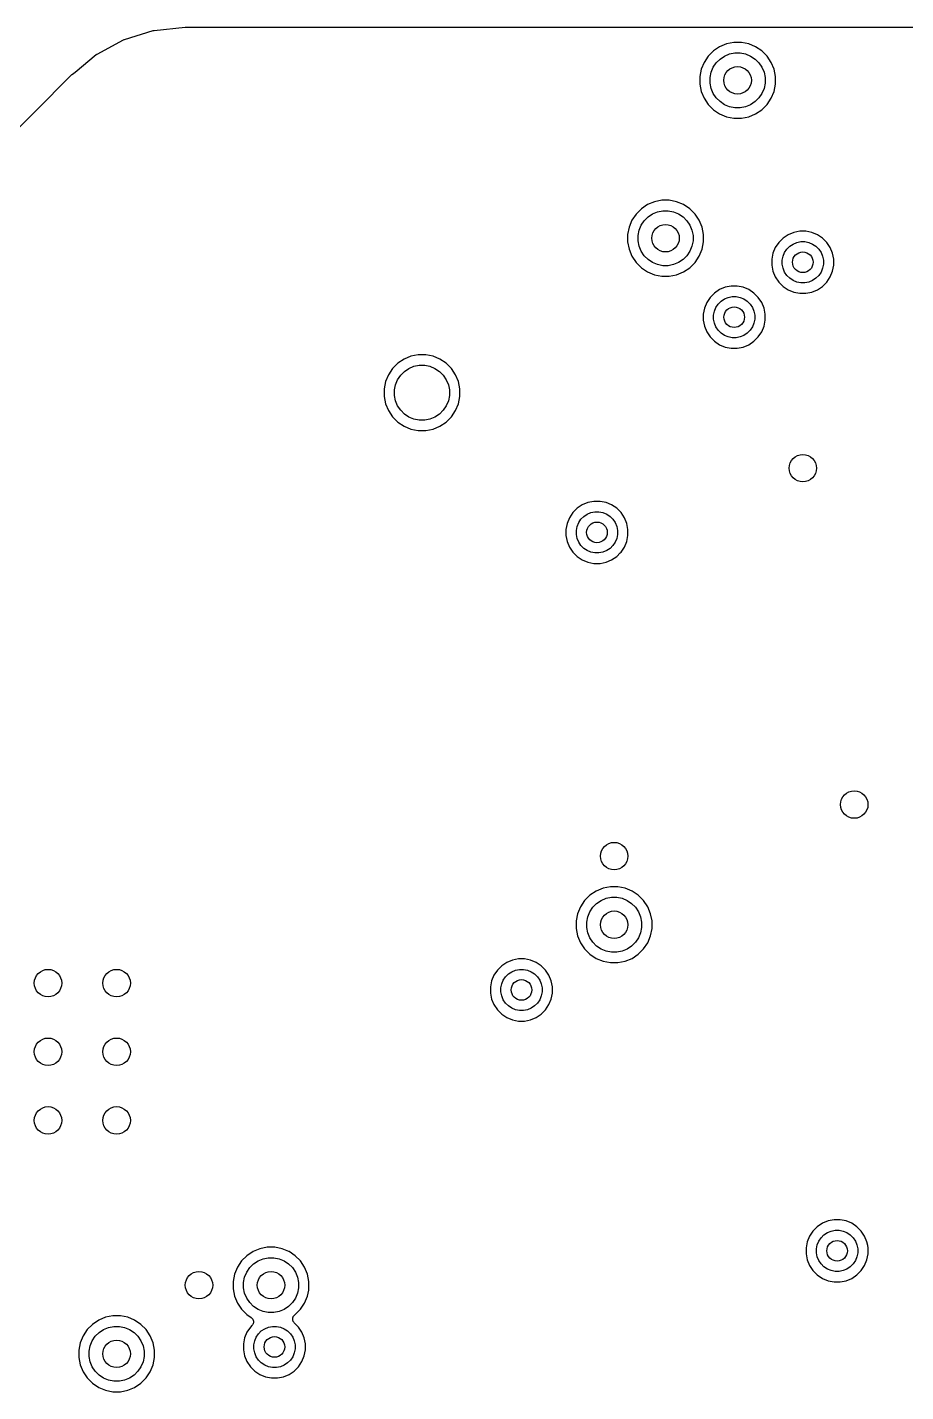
# Model space of a CAD drawing. Extents: x 0.48 to 2.43, y -7.79 to -4.85.
# Drawn here: x 1.012 to 1.516, y -5.632 to -4.849 of the extents above; entities that cross this region are included whole.
import ezdxf

# ---------------------------------------------------------------- set-up
doc = ezdxf.new("R2010")
doc.units = 0
doc.header["$MEASUREMENT"] = 0
doc.layers.add('BLACK', color=7, linetype='CONTINUOUS')

msp = doc.modelspace()

# ---------------------------------------------------------------- linework, layer by layer
at = {"layer": 'BLACK', "linetype": 'CONTINUOUS'}
for p, q in [((1.08405, -4.85141), (1.08432, -4.85136)), ((1.08432, -4.85136), (1.08459, -4.85131)), ((1.08459, -4.85131), (1.10223, -4.84952)), ((1.10223, -4.84952), (1.10227, -4.84952)), ((1.10227, -4.84952), (1.1024, -4.84952)), ((1.1024, -4.84952), (1.10253, -4.8495)), ((1.10253, -4.8495), (1.81054, -4.8495)), ((1.05177, -4.86485), (1.06698, -4.8567)), ((1.06698, -4.8567), (1.06701, -4.85668)), ((1.06701, -4.85668), (1.06727, -4.85657)), ((1.06727, -4.85657), (1.06752, -4.85647)), ((1.06752, -4.85647), (1.08401, -4.85143)), ((1.08401, -4.85143), (1.08405, -4.85141)), ((1.08401, -4.85143), (1.08401, -4.85143)), ((1.08401, -4.85143), (1.08401, -4.85143)), ((1.41295, -4.85901), (1.40899, -4.86065)), ((1.41715, -4.85817), (1.41295, -4.85901)), ((1.42143, -4.85817), (1.41715, -4.85817)), ((1.42563, -4.85901), (1.42143, -4.85817)), ((1.42959, -4.86065), (1.42563, -4.85901)), ((1.03912, -4.87516), (1.05129, -4.86517)), ((1.05129, -4.86517), (1.05132, -4.86515)), ((1.05132, -4.86515), (1.05155, -4.865)), ((1.05155, -4.865), (1.05177, -4.86485)), ((1.4024, -4.86606), (1.40002, -4.86962)), ((1.40543, -4.86303), (1.4024, -4.86606)), ((1.40899, -4.86065), (1.40543, -4.86303)), ((1.40925, -4.86769), (1.41183, -4.86597)), ((1.41183, -4.86597), (1.4147, -4.86478)), ((1.4147, -4.86478), (1.41774, -4.86417)), ((1.41774, -4.86417), (1.42084, -4.86417)), ((1.42084, -4.86417), (1.42388, -4.86478)), ((1.42388, -4.86478), (1.42675, -4.86597)), ((1.42675, -4.86597), (1.42933, -4.86769)), ((1.43315, -4.86303), (1.42959, -4.86065)), ((1.43618, -4.86606), (1.43315, -4.86303)), ((1.43856, -4.86962), (1.43618, -4.86606)), ((1.39838, -4.87358), (1.39754, -4.87778)), ((1.40002, -4.86962), (1.39838, -4.87358)), ((1.40415, -4.87533), (1.40534, -4.87246)), ((1.40534, -4.87246), (1.40706, -4.86988)), ((1.40706, -4.86988), (1.40925, -4.86769)), ((1.42933, -4.86769), (1.43152, -4.86988)), ((1.43152, -4.86988), (1.43325, -4.87246)), ((1.43325, -4.87246), (1.43443, -4.87533)), ((1.4402, -4.87358), (1.43856, -4.86962)), ((1.44104, -4.87778), (1.4402, -4.87358)), ((0.948311, -4.96591), (1.03736, -4.87663)), ((1.03736, -4.87663), (1.03739, -4.8766)), ((1.03739, -4.8766), (1.03749, -4.87652)), ((1.03749, -4.87652), (1.03758, -4.87643)), ((1.03758, -4.87643), (1.03912, -4.87517)), ((1.03912, -4.87517), (1.03912, -4.87516)), ((1.39754, -4.87778), (1.39754, -4.88206)), ((1.39754, -4.88206), (1.39838, -4.88626)), ((1.40354, -4.87837), (1.40415, -4.87533)), ((1.40354, -4.88147), (1.40354, -4.87837)), ((1.40415, -4.88451), (1.40354, -4.88147)), ((1.43443, -4.87533), (1.43504, -4.87837)), ((1.43504, -4.88147), (1.43443, -4.88451)), ((1.43504, -4.87837), (1.43504, -4.88147)), ((1.4402, -4.88626), (1.44104, -4.88206)), ((1.44104, -4.88206), (1.44104, -4.87778)), ((1.39838, -4.88626), (1.40002, -4.89022)), ((1.40002, -4.89022), (1.4024, -4.89378)), ((1.40534, -4.88738), (1.40415, -4.88451)), ((1.40706, -4.88996), (1.40534, -4.88738)), ((1.40925, -4.89215), (1.40706, -4.88996)), ((1.43152, -4.88996), (1.42933, -4.89215)), ((1.43325, -4.88738), (1.43152, -4.88996)), ((1.43443, -4.88451), (1.43325, -4.88738)), ((1.43618, -4.89378), (1.43856, -4.89022)), ((1.43856, -4.89022), (1.4402, -4.88626)), ((1.4024, -4.89378), (1.40543, -4.89681)), ((1.40543, -4.89681), (1.40899, -4.89919)), ((1.41183, -4.89388), (1.40925, -4.89215)), ((1.4147, -4.89506), (1.41183, -4.89388)), ((1.41774, -4.89567), (1.4147, -4.89506)), ((1.42084, -4.89567), (1.41774, -4.89567)), ((1.42388, -4.89506), (1.42084, -4.89567)), ((1.42675, -4.89388), (1.42388, -4.89506)), ((1.42933, -4.89215), (1.42675, -4.89388)), ((1.42959, -4.89919), (1.43315, -4.89681)), ((1.43315, -4.89681), (1.43618, -4.89378)), ((1.40899, -4.89919), (1.41295, -4.90083)), ((1.41295, -4.90083), (1.41715, -4.90167)), ((1.41715, -4.90167), (1.42143, -4.90167)), ((1.42143, -4.90167), (1.42563, -4.90083)), ((1.42563, -4.90083), (1.42959, -4.89919)), ((1.36765, -4.9512), (1.36409, -4.95358)), ((1.37161, -4.94956), (1.36765, -4.9512)), ((1.37581, -4.94872), (1.37161, -4.94956)), ((1.38009, -4.94872), (1.37581, -4.94872)), ((1.3843, -4.94956), (1.38009, -4.94872)), ((1.38825, -4.9512), (1.3843, -4.94956)), ((1.39182, -4.95358), (1.38825, -4.9512)), ((1.35868, -4.96017), (1.35704, -4.96413)), ((1.36106, -4.95661), (1.35868, -4.96017)), ((1.36409, -4.95358), (1.36106, -4.95661)), ((1.364, -4.96301), (1.36572, -4.96043)), ((1.36572, -4.96043), (1.36791, -4.95824)), ((1.36791, -4.95824), (1.37049, -4.95652)), ((1.37049, -4.95652), (1.37336, -4.95533)), ((1.37336, -4.95533), (1.3764, -4.95472)), ((1.3764, -4.95472), (1.3795, -4.95472)), ((1.3795, -4.95472), (1.38255, -4.95533)), ((1.38255, -4.95533), (1.38541, -4.95652)), ((1.38541, -4.95652), (1.38799, -4.95824)), ((1.38799, -4.95824), (1.39019, -4.96043)), ((1.39019, -4.96043), (1.39191, -4.96301)), ((1.39485, -4.95661), (1.39182, -4.95358)), ((1.39723, -4.96017), (1.39485, -4.95661)), ((1.39887, -4.96413), (1.39723, -4.96017)), ((1.35704, -4.96413), (1.3562, -4.96833)), ((1.3562, -4.96833), (1.3562, -4.97261)), ((1.3622, -4.96892), (1.36281, -4.96588)), ((1.36281, -4.96588), (1.364, -4.96301)), ((1.39191, -4.96301), (1.3931, -4.96588)), ((1.3931, -4.96588), (1.3937, -4.96892)), ((1.3997, -4.96833), (1.39887, -4.96413)), ((1.3997, -4.97261), (1.3997, -4.96833)), ((1.44826, -4.96847), (1.44534, -4.97042)), ((1.4515, -4.96713), (1.44826, -4.96847)), ((1.45494, -4.96644), (1.4515, -4.96713)), ((1.45845, -4.96644), (1.45494, -4.96644)), ((1.46189, -4.96713), (1.45845, -4.96644)), ((1.46513, -4.96847), (1.46189, -4.96713)), ((1.46805, -4.97042), (1.46513, -4.96847)), ((1.3562, -4.97261), (1.35704, -4.97682)), ((1.3622, -4.97202), (1.3622, -4.96892)), ((1.36281, -4.97507), (1.3622, -4.97202)), ((1.364, -4.97793), (1.36281, -4.97507)), ((1.3931, -4.97507), (1.39191, -4.97793)), ((1.3937, -4.97202), (1.3931, -4.97507)), ((1.3937, -4.96892), (1.3937, -4.97202)), ((1.39887, -4.97682), (1.3997, -4.97261)), ((1.44091, -4.97582), (1.43957, -4.97906)), ((1.44286, -4.9729), (1.44091, -4.97582)), ((1.44534, -4.97042), (1.44286, -4.9729)), ((1.44752, -4.97672), (1.44916, -4.97508)), ((1.44916, -4.97508), (1.4511, -4.97379)), ((1.4511, -4.97379), (1.45325, -4.97289)), ((1.45325, -4.97289), (1.45553, -4.97244)), ((1.45553, -4.97244), (1.45786, -4.97244)), ((1.45786, -4.97244), (1.46014, -4.97289)), ((1.46014, -4.97289), (1.46229, -4.97379)), ((1.46229, -4.97379), (1.46422, -4.97508)), ((1.46422, -4.97508), (1.46587, -4.97672)), ((1.47053, -4.9729), (1.46805, -4.97042)), ((1.47248, -4.97582), (1.47053, -4.9729)), ((1.47382, -4.97906), (1.47248, -4.97582)), ((1.35704, -4.97682), (1.35868, -4.98077)), ((1.35868, -4.98077), (1.36106, -4.98434)), ((1.36106, -4.98434), (1.36409, -4.98737)), ((1.36572, -4.98051), (1.364, -4.97793)), ((1.36791, -4.9827), (1.36572, -4.98051)), ((1.37049, -4.98443), (1.36791, -4.9827)), ((1.38799, -4.9827), (1.38541, -4.98443)), ((1.39019, -4.98051), (1.38799, -4.9827)), ((1.39191, -4.97793), (1.39019, -4.98051)), ((1.39182, -4.98737), (1.39485, -4.98434)), ((1.39485, -4.98434), (1.39723, -4.98077)), ((1.39723, -4.98077), (1.39887, -4.97682)), ((1.43957, -4.97906), (1.43888, -4.9825)), ((1.43888, -4.9825), (1.43888, -4.98601)), ((1.44488, -4.98309), (1.44534, -4.98081)), ((1.44488, -4.98542), (1.44488, -4.98309)), ((1.44534, -4.98081), (1.44623, -4.97866)), ((1.44623, -4.97866), (1.44752, -4.97672)), ((1.46587, -4.97672), (1.46716, -4.97866)), ((1.46716, -4.97866), (1.46805, -4.98081)), ((1.46805, -4.98081), (1.4685, -4.98309)), ((1.4685, -4.98309), (1.4685, -4.98542)), ((1.4745, -4.9825), (1.47382, -4.97906)), ((1.4745, -4.98601), (1.4745, -4.9825)), ((1.36409, -4.98737), (1.36765, -4.98975)), ((1.36765, -4.98975), (1.37161, -4.99138)), ((1.37336, -4.98562), (1.37049, -4.98443)), ((1.37161, -4.99138), (1.37581, -4.99222)), ((1.3764, -4.98622), (1.37336, -4.98562)), ((1.37581, -4.99222), (1.38009, -4.99222)), ((1.3795, -4.98622), (1.3764, -4.98622)), ((1.38255, -4.98562), (1.3795, -4.98622)), ((1.38009, -4.99222), (1.3843, -4.99138)), ((1.38541, -4.98443), (1.38255, -4.98562)), ((1.3843, -4.99138), (1.38825, -4.98975)), ((1.38825, -4.98975), (1.39182, -4.98737)), ((1.43888, -4.98601), (1.43957, -4.98945)), ((1.43957, -4.98945), (1.44091, -4.99269)), ((1.44534, -4.9877), (1.44488, -4.98542)), ((1.44623, -4.98985), (1.44534, -4.9877)), ((1.44752, -4.99178), (1.44623, -4.98985)), ((1.44916, -4.99343), (1.44752, -4.99178)), ((1.46587, -4.99178), (1.46422, -4.99343)), ((1.46716, -4.98985), (1.46587, -4.99178)), ((1.46805, -4.9877), (1.46716, -4.98985)), ((1.4685, -4.98542), (1.46805, -4.9877)), ((1.47248, -4.99269), (1.47382, -4.98945)), ((1.47382, -4.98945), (1.4745, -4.98601)), ((1.40889, -4.99996), (1.40597, -5.00191)), ((1.41213, -4.99862), (1.40889, -4.99996)), ((1.41557, -4.99794), (1.41213, -4.99862)), ((1.41908, -4.99794), (1.41557, -4.99794)), ((1.42252, -4.99862), (1.41908, -4.99794)), ((1.42576, -4.99996), (1.42252, -4.99862)), ((1.42868, -5.00191), (1.42576, -4.99996)), ((1.44091, -4.99269), (1.44286, -4.99561)), ((1.44286, -4.99561), (1.44534, -4.99809)), ((1.44534, -4.99809), (1.44826, -5.00004)), ((1.44826, -5.00004), (1.4515, -5.00138)), ((1.4511, -4.99472), (1.44916, -4.99343)), ((1.45325, -4.99561), (1.4511, -4.99472)), ((1.45553, -4.99606), (1.45325, -4.99561)), ((1.45786, -4.99606), (1.45553, -4.99606)), ((1.46014, -4.99561), (1.45786, -4.99606)), ((1.46229, -4.99472), (1.46014, -4.99561)), ((1.46189, -5.00138), (1.46513, -5.00004)), ((1.46422, -4.99343), (1.46229, -4.99472)), ((1.46513, -5.00004), (1.46805, -4.99809)), ((1.46805, -4.99809), (1.47053, -4.99561)), ((1.47053, -4.99561), (1.47248, -4.99269)), ((1.40154, -5.00731), (1.4002, -5.01055)), ((1.40349, -5.00439), (1.40154, -5.00731)), ((1.40597, -5.00191), (1.40349, -5.00439)), ((1.40815, -5.00822), (1.40979, -5.00657)), ((1.40979, -5.00657), (1.41173, -5.00528)), ((1.41173, -5.00528), (1.41388, -5.00439)), ((1.41388, -5.00439), (1.41616, -5.00394)), ((1.41616, -5.00394), (1.41849, -5.00394)), ((1.41849, -5.00394), (1.42077, -5.00439)), ((1.42077, -5.00439), (1.42292, -5.00528)), ((1.42292, -5.00528), (1.42485, -5.00657)), ((1.42485, -5.00657), (1.4265, -5.00822)), ((1.43116, -5.00439), (1.42868, -5.00191)), ((1.43311, -5.00731), (1.43116, -5.00439)), ((1.43445, -5.01055), (1.43311, -5.00731)), ((1.4515, -5.00138), (1.45494, -5.00206)), ((1.45494, -5.00206), (1.45845, -5.00206)), ((1.45845, -5.00206), (1.46189, -5.00138)), ((1.4002, -5.01055), (1.39951, -5.01399)), ((1.39951, -5.01399), (1.39951, -5.0175)), ((1.40551, -5.01458), (1.40597, -5.0123)), ((1.40551, -5.01691), (1.40551, -5.01458)), ((1.40597, -5.0123), (1.40686, -5.01015)), ((1.40686, -5.01015), (1.40815, -5.00822)), ((1.4265, -5.00822), (1.42779, -5.01015)), ((1.42779, -5.01015), (1.42868, -5.0123)), ((1.42868, -5.0123), (1.42913, -5.01458)), ((1.42913, -5.01458), (1.42913, -5.01691)), ((1.43513, -5.01399), (1.43445, -5.01055)), ((1.43513, -5.0175), (1.43513, -5.01399)), ((1.39951, -5.0175), (1.4002, -5.02094)), ((1.4002, -5.02094), (1.40154, -5.02418)), ((1.40597, -5.01919), (1.40551, -5.01691)), ((1.40686, -5.02134), (1.40597, -5.01919)), ((1.40815, -5.02328), (1.40686, -5.02134)), ((1.40979, -5.02492), (1.40815, -5.02328)), ((1.4265, -5.02328), (1.42485, -5.02492)), ((1.42779, -5.02134), (1.4265, -5.02328)), ((1.42868, -5.01919), (1.42779, -5.02134)), ((1.42913, -5.01691), (1.42868, -5.01919)), ((1.43311, -5.02418), (1.43445, -5.02094)), ((1.43445, -5.02094), (1.43513, -5.0175)), ((1.40154, -5.02418), (1.40349, -5.0271)), ((1.40349, -5.0271), (1.40597, -5.02958)), ((1.40597, -5.02958), (1.40889, -5.03153)), ((1.41173, -5.02621), (1.40979, -5.02492)), ((1.41388, -5.02711), (1.41173, -5.02621)), ((1.41616, -5.02756), (1.41388, -5.02711)), ((1.41849, -5.02756), (1.41616, -5.02756)), ((1.42077, -5.02711), (1.41849, -5.02756)), ((1.42292, -5.02621), (1.42077, -5.02711)), ((1.42485, -5.02492), (1.42292, -5.02621)), ((1.42576, -5.03153), (1.42868, -5.02958)), ((1.42868, -5.02958), (1.43116, -5.0271)), ((1.43116, -5.0271), (1.43311, -5.02418)), ((1.23185, -5.03814), (1.22789, -5.03978)), ((1.23605, -5.03731), (1.23185, -5.03814)), ((1.24033, -5.03731), (1.23605, -5.03731)), ((1.24453, -5.03814), (1.24033, -5.03731)), ((1.24849, -5.03978), (1.24453, -5.03814)), ((1.40889, -5.03153), (1.41213, -5.03287)), ((1.41213, -5.03287), (1.41557, -5.03356)), ((1.41557, -5.03356), (1.41908, -5.03356)), ((1.41908, -5.03356), (1.42252, -5.03287)), ((1.42252, -5.03287), (1.42576, -5.03153)), ((1.2213, -5.04519), (1.21892, -5.04875)), ((1.22433, -5.04216), (1.2213, -5.04519)), ((1.22789, -5.03978), (1.22433, -5.04216)), ((1.22596, -5.04902), (1.22815, -5.04682)), ((1.22815, -5.04682), (1.23073, -5.0451)), ((1.23073, -5.0451), (1.2336, -5.04391)), ((1.2336, -5.04391), (1.23664, -5.04331)), ((1.23664, -5.04331), (1.23974, -5.04331)), ((1.23974, -5.04331), (1.24278, -5.04391)), ((1.24278, -5.04391), (1.24565, -5.0451)), ((1.24565, -5.0451), (1.24823, -5.04682)), ((1.24823, -5.04682), (1.25042, -5.04902)), ((1.25205, -5.04216), (1.24849, -5.03978)), ((1.25508, -5.04519), (1.25205, -5.04216)), ((1.25746, -5.04875), (1.25508, -5.04519)), ((1.21728, -5.05271), (1.21644, -5.05691)), ((1.21892, -5.04875), (1.21728, -5.05271)), ((1.22244, -5.0575), (1.22305, -5.05446)), ((1.22305, -5.05446), (1.22423, -5.0516)), ((1.22423, -5.0516), (1.22596, -5.04902)), ((1.25042, -5.04902), (1.25214, -5.0516)), ((1.25214, -5.0516), (1.25333, -5.05446)), ((1.25333, -5.05446), (1.25394, -5.0575)), ((1.2591, -5.05271), (1.25746, -5.04875)), ((1.25994, -5.05691), (1.2591, -5.05271)), ((1.21644, -5.05691), (1.21644, -5.0612)), ((1.21644, -5.0612), (1.21728, -5.0654)), ((1.22244, -5.06061), (1.22244, -5.0575)), ((1.22305, -5.06365), (1.22244, -5.06061)), ((1.25394, -5.06061), (1.25333, -5.06365)), ((1.25394, -5.0575), (1.25394, -5.06061)), ((1.2591, -5.0654), (1.25994, -5.0612)), ((1.25994, -5.0612), (1.25994, -5.05691)), ((1.21728, -5.0654), (1.21892, -5.06936)), ((1.21892, -5.06936), (1.2213, -5.07292)), ((1.22423, -5.06651), (1.22305, -5.06365)), ((1.22596, -5.06909), (1.22423, -5.06651)), ((1.22815, -5.07129), (1.22596, -5.06909)), ((1.25042, -5.06909), (1.24823, -5.07129)), ((1.25214, -5.06651), (1.25042, -5.06909)), ((1.25333, -5.06365), (1.25214, -5.06651)), ((1.25508, -5.07292), (1.25746, -5.06936)), ((1.25746, -5.06936), (1.2591, -5.0654)), ((1.2213, -5.07292), (1.22433, -5.07595)), ((1.22433, -5.07595), (1.22789, -5.07833)), ((1.23073, -5.07301), (1.22815, -5.07129)), ((1.2336, -5.0742), (1.23073, -5.07301)), ((1.23664, -5.0748), (1.2336, -5.0742)), ((1.23974, -5.0748), (1.23664, -5.0748)), ((1.24278, -5.0742), (1.23974, -5.0748)), ((1.24565, -5.07301), (1.24278, -5.0742)), ((1.24823, -5.07129), (1.24565, -5.07301)), ((1.24849, -5.07833), (1.25205, -5.07595)), ((1.25205, -5.07595), (1.25508, -5.07292)), ((1.22789, -5.07833), (1.23185, -5.07997)), ((1.23185, -5.07997), (1.23605, -5.0808)), ((1.23605, -5.0808), (1.24033, -5.0808)), ((1.24033, -5.0808), (1.24453, -5.07997)), ((1.24453, -5.07997), (1.24849, -5.07833)), ((1.33015, -5.12339), (1.32723, -5.12534)), ((1.33339, -5.12205), (1.33015, -5.12339)), ((1.33683, -5.12136), (1.33339, -5.12205)), ((1.34034, -5.12136), (1.33683, -5.12136)), ((1.34378, -5.12205), (1.34034, -5.12136)), ((1.34702, -5.12339), (1.34378, -5.12205)), ((1.34994, -5.12534), (1.34702, -5.12339)), ((1.3228, -5.13074), (1.32146, -5.13398)), ((1.32475, -5.12782), (1.3228, -5.13074)), ((1.32723, -5.12534), (1.32475, -5.12782)), ((1.32812, -5.13358), (1.32941, -5.13164)), ((1.32941, -5.13164), (1.33105, -5.13)), ((1.33105, -5.13), (1.33299, -5.12871)), ((1.33299, -5.12871), (1.33514, -5.12782)), ((1.33514, -5.12782), (1.33742, -5.12736)), ((1.33742, -5.12736), (1.33975, -5.12736)), ((1.33975, -5.12736), (1.34203, -5.12782)), ((1.34203, -5.12782), (1.34418, -5.12871)), ((1.34418, -5.12871), (1.34611, -5.13)), ((1.34611, -5.13), (1.34776, -5.13164)), ((1.34776, -5.13164), (1.34905, -5.13358)), ((1.35242, -5.12782), (1.34994, -5.12534)), ((1.35437, -5.13074), (1.35242, -5.12782)), ((1.35571, -5.13398), (1.35437, -5.13074)), ((1.32146, -5.13398), (1.32077, -5.13742)), ((1.32077, -5.13742), (1.32077, -5.14093)), ((1.32677, -5.13801), (1.32723, -5.13573)), ((1.32677, -5.14034), (1.32677, -5.13801)), ((1.32723, -5.14262), (1.32677, -5.14034)), ((1.32723, -5.13573), (1.32812, -5.13358)), ((1.34905, -5.13358), (1.34994, -5.13573)), ((1.34994, -5.13573), (1.35039, -5.13801)), ((1.35039, -5.14034), (1.34994, -5.14262)), ((1.35039, -5.13801), (1.35039, -5.14034)), ((1.35639, -5.13742), (1.35571, -5.13398)), ((1.35639, -5.14093), (1.35639, -5.13742)), ((1.32077, -5.14093), (1.32146, -5.14437)), ((1.32146, -5.14437), (1.3228, -5.14761)), ((1.3228, -5.14761), (1.32475, -5.15053)), ((1.32812, -5.14477), (1.32723, -5.14262)), ((1.32941, -5.1467), (1.32812, -5.14477)), ((1.33105, -5.14835), (1.32941, -5.1467)), ((1.33299, -5.14964), (1.33105, -5.14835)), ((1.34611, -5.14835), (1.34418, -5.14964)), ((1.34776, -5.1467), (1.34611, -5.14835)), ((1.34905, -5.14477), (1.34776, -5.1467)), ((1.34994, -5.14262), (1.34905, -5.14477)), ((1.35242, -5.15053), (1.35437, -5.14761)), ((1.35437, -5.14761), (1.35571, -5.14437)), ((1.35571, -5.14437), (1.35639, -5.14093)), ((1.32475, -5.15053), (1.32723, -5.15301)), ((1.32723, -5.15301), (1.33015, -5.15496)), ((1.33015, -5.15496), (1.33339, -5.1563)), ((1.33514, -5.15053), (1.33299, -5.14964)), ((1.33339, -5.1563), (1.33683, -5.15698)), ((1.33742, -5.15098), (1.33514, -5.15053)), ((1.33975, -5.15098), (1.33742, -5.15098)), ((1.34203, -5.15053), (1.33975, -5.15098)), ((1.34034, -5.15698), (1.34378, -5.1563)), ((1.34418, -5.14964), (1.34203, -5.15053)), ((1.34378, -5.1563), (1.34702, -5.15496)), ((1.34702, -5.15496), (1.34994, -5.15301)), ((1.34994, -5.15301), (1.35199, -5.15095)), ((1.35199, -5.15095), (1.35242, -5.15053)), ((1.35199, -5.15095), (1.35199, -5.15095)), ((1.33683, -5.15698), (1.34034, -5.15698)), ((1.34208, -5.34326), (1.33812, -5.3449)), ((1.34628, -5.34243), (1.34208, -5.34326)), ((1.35057, -5.34243), (1.34628, -5.34243)), ((1.35477, -5.34326), (1.35057, -5.34243)), ((1.35873, -5.3449), (1.35477, -5.34326)), ((1.33153, -5.35031), (1.32915, -5.35387)), ((1.33456, -5.34728), (1.33153, -5.35031)), ((1.33812, -5.3449), (1.33456, -5.34728)), ((1.33619, -5.35413), (1.33839, -5.35194)), ((1.33839, -5.35194), (1.34097, -5.35022)), ((1.34097, -5.35022), (1.34383, -5.34903)), ((1.34383, -5.34903), (1.34687, -5.34843)), ((1.34687, -5.34843), (1.34998, -5.34843)), ((1.34998, -5.34843), (1.35302, -5.34903)), ((1.35302, -5.34903), (1.35588, -5.35022)), ((1.35588, -5.35022), (1.35846, -5.35194)), ((1.35846, -5.35194), (1.36066, -5.35413)), ((1.36229, -5.34728), (1.35873, -5.3449)), ((1.36532, -5.35031), (1.36229, -5.34728)), ((1.3677, -5.35387), (1.36532, -5.35031)), ((1.32751, -5.35783), (1.32668, -5.36203)), ((1.32915, -5.35387), (1.32751, -5.35783)), ((1.33268, -5.36262), (1.33328, -5.35958)), ((1.33328, -5.35958), (1.33447, -5.35671)), ((1.33447, -5.35671), (1.33619, -5.35413)), ((1.36066, -5.35413), (1.36238, -5.35671)), ((1.36238, -5.35671), (1.36357, -5.35958)), ((1.36357, -5.35958), (1.36417, -5.36262)), ((1.36934, -5.35783), (1.3677, -5.35387)), ((1.37017, -5.36203), (1.36934, -5.35783)), ((1.32668, -5.36203), (1.32668, -5.36632)), ((1.32668, -5.36632), (1.32751, -5.37052)), ((1.33268, -5.36572), (1.33268, -5.36262)), ((1.33328, -5.36877), (1.33268, -5.36572)), ((1.36417, -5.36572), (1.36357, -5.36877)), ((1.36417, -5.36262), (1.36417, -5.36572)), ((1.36934, -5.37052), (1.37017, -5.36632)), ((1.37017, -5.36632), (1.37017, -5.36203)), ((1.32751, -5.37052), (1.32915, -5.37447)), ((1.32915, -5.37447), (1.33153, -5.37804)), ((1.33447, -5.37163), (1.33328, -5.36877)), ((1.33619, -5.37421), (1.33447, -5.37163)), ((1.33839, -5.37641), (1.33619, -5.37421)), ((1.36066, -5.37421), (1.35846, -5.37641)), ((1.36238, -5.37163), (1.36066, -5.37421)), ((1.36357, -5.36877), (1.36238, -5.37163)), ((1.36532, -5.37804), (1.3677, -5.37447)), ((1.3677, -5.37447), (1.36934, -5.37052)), ((1.33153, -5.37804), (1.33456, -5.38107)), ((1.33456, -5.38107), (1.33812, -5.38345)), ((1.33812, -5.38345), (1.34208, -5.38509)), ((1.34097, -5.37813), (1.33839, -5.37641)), ((1.34383, -5.37932), (1.34097, -5.37813)), ((1.34687, -5.37992), (1.34383, -5.37932)), ((1.34998, -5.37992), (1.34687, -5.37992)), ((1.35302, -5.37932), (1.34998, -5.37992)), ((1.35588, -5.37813), (1.35302, -5.37932)), ((1.35477, -5.38509), (1.35873, -5.38345)), ((1.35846, -5.37641), (1.35588, -5.37813)), ((1.35873, -5.38345), (1.36229, -5.38107)), ((1.36229, -5.38107), (1.36532, -5.37804)), ((1.28144, -5.39022), (1.27949, -5.39314)), ((1.28392, -5.38774), (1.28144, -5.39022)), ((1.28684, -5.38579), (1.28392, -5.38774)), ((1.29008, -5.38445), (1.28684, -5.38579)), ((1.28775, -5.3924), (1.28968, -5.39111)), ((1.28968, -5.39111), (1.29183, -5.39022)), ((1.29352, -5.38376), (1.29008, -5.38445)), ((1.29183, -5.39022), (1.29411, -5.38976)), ((1.29703, -5.38376), (1.29352, -5.38376)), ((1.29411, -5.38976), (1.29644, -5.38976)), ((1.29644, -5.38976), (1.29872, -5.39022)), ((1.30047, -5.38445), (1.29703, -5.38376)), ((1.29872, -5.39022), (1.30087, -5.39111)), ((1.30371, -5.38579), (1.30047, -5.38445)), ((1.30087, -5.39111), (1.3028, -5.3924)), ((1.30663, -5.38774), (1.30371, -5.38579)), ((1.30911, -5.39022), (1.30663, -5.38774)), ((1.31106, -5.39314), (1.30911, -5.39022)), ((1.34208, -5.38509), (1.34628, -5.38592)), ((1.34628, -5.38592), (1.35057, -5.38592)), ((1.35057, -5.38592), (1.35477, -5.38509)), ((1.27815, -5.39638), (1.27746, -5.39982)), ((1.27949, -5.39314), (1.27815, -5.39638)), ((1.28346, -5.40041), (1.28392, -5.39813)), ((1.28392, -5.39813), (1.28481, -5.39598)), ((1.28481, -5.39598), (1.2861, -5.39405)), ((1.2861, -5.39405), (1.28775, -5.3924)), ((1.3028, -5.3924), (1.30445, -5.39405)), ((1.30445, -5.39405), (1.30574, -5.39598)), ((1.30574, -5.39598), (1.30663, -5.39813)), ((1.30663, -5.39813), (1.30709, -5.40041)), ((1.3124, -5.39638), (1.31106, -5.39314)), ((1.31309, -5.39982), (1.3124, -5.39638)), ((1.27746, -5.39982), (1.27746, -5.40333)), ((1.27746, -5.40333), (1.27815, -5.40677)), ((1.27815, -5.40677), (1.27949, -5.41001)), ((1.28346, -5.40274), (1.28346, -5.40041)), ((1.28392, -5.40502), (1.28346, -5.40274)), ((1.28481, -5.40717), (1.28392, -5.40502)), ((1.30663, -5.40502), (1.30574, -5.40717)), ((1.30709, -5.40274), (1.30663, -5.40502)), ((1.30709, -5.40041), (1.30709, -5.40274)), ((1.31106, -5.41001), (1.3124, -5.40677)), ((1.3124, -5.40677), (1.31309, -5.40333)), ((1.31309, -5.40333), (1.31309, -5.39982)), ((1.27949, -5.41001), (1.28144, -5.41293)), ((1.28144, -5.41293), (1.28392, -5.41541)), ((1.2861, -5.4091), (1.28481, -5.40717)), ((1.28775, -5.41075), (1.2861, -5.4091)), ((1.28968, -5.41204), (1.28775, -5.41075)), ((1.29183, -5.41293), (1.28968, -5.41204)), ((1.29411, -5.41339), (1.29183, -5.41293)), ((1.29644, -5.41339), (1.29411, -5.41339)), ((1.29872, -5.41293), (1.29644, -5.41339)), ((1.30087, -5.41204), (1.29872, -5.41293)), ((1.3028, -5.41075), (1.30087, -5.41204)), ((1.30445, -5.4091), (1.3028, -5.41075)), ((1.30574, -5.40717), (1.30445, -5.4091)), ((1.30663, -5.41541), (1.30911, -5.41293)), ((1.30911, -5.41293), (1.31106, -5.41001)), ((1.28392, -5.41541), (1.28684, -5.41736)), ((1.28684, -5.41736), (1.29008, -5.4187)), ((1.29008, -5.4187), (1.29352, -5.41939)), ((1.29352, -5.41939), (1.29703, -5.41939)), ((1.29703, -5.41939), (1.30047, -5.4187)), ((1.30047, -5.4187), (1.30371, -5.41736)), ((1.30371, -5.41736), (1.30663, -5.41541)), ((1.46254, -5.53983), (1.46059, -5.54274)), ((1.46502, -5.53735), (1.46254, -5.53983)), ((1.46794, -5.5354), (1.46502, -5.53735)), ((1.47118, -5.53405), (1.46794, -5.5354)), ((1.47078, -5.54071), (1.47293, -5.53982)), ((1.47462, -5.53337), (1.47118, -5.53405)), ((1.47293, -5.53982), (1.47521, -5.53937)), ((1.47813, -5.53337), (1.47462, -5.53337)), ((1.47521, -5.53937), (1.47754, -5.53937)), ((1.47754, -5.53937), (1.47982, -5.53982)), ((1.48157, -5.53405), (1.47813, -5.53337)), ((1.47982, -5.53982), (1.48197, -5.54071)), ((1.48481, -5.5354), (1.48157, -5.53405)), ((1.48773, -5.53735), (1.48481, -5.5354)), ((1.49021, -5.53983), (1.48773, -5.53735)), ((1.49216, -5.54274), (1.49021, -5.53983)), ((1.45925, -5.54599), (1.45857, -5.54943)), ((1.46059, -5.54274), (1.45925, -5.54599)), ((1.46457, -5.55002), (1.46502, -5.54774)), ((1.46502, -5.54774), (1.46591, -5.54559)), ((1.46591, -5.54559), (1.4672, -5.54365)), ((1.4672, -5.54365), (1.46885, -5.54201)), ((1.46885, -5.54201), (1.47078, -5.54071)), ((1.48197, -5.54071), (1.48391, -5.54201)), ((1.48391, -5.54201), (1.48555, -5.54365)), ((1.48555, -5.54365), (1.48684, -5.54559)), ((1.48684, -5.54559), (1.48774, -5.54774)), ((1.48774, -5.54774), (1.48819, -5.55002)), ((1.4935, -5.54599), (1.49216, -5.54274)), ((1.49393, -5.54814), (1.4935, -5.54599)), ((1.13771, -5.55397), (1.13468, -5.557)), ((1.14127, -5.55159), (1.13771, -5.55397)), ((1.14523, -5.54995), (1.14127, -5.55159)), ((1.14943, -5.54912), (1.14523, -5.54995)), ((1.14698, -5.55572), (1.15002, -5.55512)), ((1.15372, -5.54912), (1.14943, -5.54912)), ((1.15002, -5.55512), (1.15313, -5.55512)), ((1.15313, -5.55512), (1.15617, -5.55572)), ((1.15792, -5.54995), (1.15372, -5.54912)), ((1.16188, -5.55159), (1.15792, -5.54995)), ((1.16192, -5.55162), (1.16188, -5.55159)), ((1.16193, -5.55163), (1.16192, -5.55162)), ((1.16544, -5.55397), (1.16193, -5.55163)), ((1.16847, -5.557), (1.16544, -5.55397)), ((1.45857, -5.54943), (1.45857, -5.55294)), ((1.45857, -5.55294), (1.45925, -5.55638)), ((1.46457, -5.55234), (1.46457, -5.55002)), ((1.46502, -5.55463), (1.46457, -5.55234)), ((1.46591, -5.55678), (1.46502, -5.55463)), ((1.48774, -5.55463), (1.48684, -5.55678)), ((1.48819, -5.55234), (1.48774, -5.55463)), ((1.48819, -5.55002), (1.48819, -5.55234)), ((1.4935, -5.55638), (1.49419, -5.55294)), ((1.49419, -5.54943), (1.49393, -5.54814)), ((1.49419, -5.55294), (1.49419, -5.54943)), ((1.1323, -5.56056), (1.13066, -5.56452)), ((1.13468, -5.557), (1.1323, -5.56056)), ((1.13643, -5.56627), (1.13762, -5.56341)), ((1.13762, -5.56341), (1.13934, -5.56083)), ((1.13934, -5.56083), (1.14154, -5.55863)), ((1.14154, -5.55863), (1.14412, -5.55691)), ((1.14412, -5.55691), (1.14698, -5.55572)), ((1.15617, -5.55572), (1.15903, -5.55691)), ((1.15903, -5.55691), (1.16161, -5.55863)), ((1.16161, -5.55863), (1.16381, -5.56083)), ((1.16381, -5.56083), (1.16553, -5.56341)), ((1.16553, -5.56341), (1.16672, -5.56627)), ((1.17085, -5.56056), (1.16847, -5.557)), ((1.17249, -5.56452), (1.17085, -5.56056)), ((1.45925, -5.55638), (1.46059, -5.55962)), ((1.46059, -5.55962), (1.46254, -5.56253)), ((1.46254, -5.56253), (1.46502, -5.56502)), ((1.4672, -5.55871), (1.46591, -5.55678)), ((1.46885, -5.56036), (1.4672, -5.55871)), ((1.47078, -5.56165), (1.46885, -5.56036)), ((1.47293, -5.56254), (1.47078, -5.56165)), ((1.47521, -5.56299), (1.47293, -5.56254)), ((1.47754, -5.56299), (1.47521, -5.56299)), ((1.47982, -5.56254), (1.47754, -5.56299)), ((1.48197, -5.56165), (1.47982, -5.56254)), ((1.48391, -5.56036), (1.48197, -5.56165)), ((1.48555, -5.55871), (1.48391, -5.56036)), ((1.48684, -5.55678), (1.48555, -5.55871)), ((1.48773, -5.56502), (1.49021, -5.56253)), ((1.49021, -5.56253), (1.49216, -5.55962)), ((1.49216, -5.55962), (1.4935, -5.55638)), ((1.13066, -5.56452), (1.12983, -5.56872)), ((1.12983, -5.56872), (1.12983, -5.57301)), ((1.13583, -5.56932), (1.13643, -5.56627)), ((1.13583, -5.57242), (1.13583, -5.56932)), ((1.16672, -5.56627), (1.16732, -5.56932)), ((1.16732, -5.56932), (1.16732, -5.57242)), ((1.17332, -5.56872), (1.17249, -5.56452)), ((1.17332, -5.57301), (1.17332, -5.56872)), ((1.46502, -5.56502), (1.46794, -5.56696)), ((1.46794, -5.56696), (1.47118, -5.56831)), ((1.47118, -5.56831), (1.47462, -5.56899)), ((1.47462, -5.56899), (1.47813, -5.56899)), ((1.47813, -5.56899), (1.48157, -5.56831)), ((1.48157, -5.56831), (1.48481, -5.56697)), ((1.48481, -5.56697), (1.48773, -5.56502)), ((1.12983, -5.57301), (1.13066, -5.57721)), ((1.13066, -5.57721), (1.1323, -5.58117)), ((1.13643, -5.57546), (1.13583, -5.57242)), ((1.13762, -5.57833), (1.13643, -5.57546)), ((1.13934, -5.5809), (1.13762, -5.57833)), ((1.16553, -5.57833), (1.16381, -5.5809)), ((1.16672, -5.57546), (1.16553, -5.57833)), ((1.16732, -5.57242), (1.16672, -5.57546)), ((1.17085, -5.58117), (1.17249, -5.57721)), ((1.17249, -5.57721), (1.17318, -5.57375)), ((1.17318, -5.57375), (1.17332, -5.57301)), ((1.17318, -5.57375), (1.17318, -5.57375)), ((1.1323, -5.58117), (1.13468, -5.58473)), ((1.13468, -5.58473), (1.13771, -5.58776)), ((1.14154, -5.5831), (1.13934, -5.5809)), ((1.14412, -5.58482), (1.14154, -5.5831)), ((1.14698, -5.58601), (1.14412, -5.58482)), ((1.15002, -5.58661), (1.14698, -5.58601)), ((1.15313, -5.58661), (1.15002, -5.58661)), ((1.15617, -5.58601), (1.15313, -5.58661)), ((1.15903, -5.58482), (1.15617, -5.58601)), ((1.16161, -5.5831), (1.15903, -5.58482)), ((1.16381, -5.5809), (1.16161, -5.5831)), ((1.16544, -5.58776), (1.16847, -5.58473)), ((1.16847, -5.58473), (1.17085, -5.58117)), ((1.04913, -5.59334), (1.0461, -5.59637)), ((1.05269, -5.59096), (1.04913, -5.59334)), ((1.05665, -5.58932), (1.05269, -5.59096)), ((1.06085, -5.58849), (1.05665, -5.58932)), ((1.0584, -5.59509), (1.06144, -5.59449)), ((1.06513, -5.58849), (1.06085, -5.58849)), ((1.06144, -5.59449), (1.06454, -5.59449)), ((1.06454, -5.59449), (1.06759, -5.59509)), ((1.06934, -5.58932), (1.06513, -5.58849)), ((1.07329, -5.59096), (1.06934, -5.58932)), ((1.07686, -5.59334), (1.07329, -5.59096)), ((1.07988, -5.59637), (1.07686, -5.59334)), ((1.13771, -5.58776), (1.14018, -5.58941)), ((1.14063, -5.59402), (1.13971, -5.59495)), ((1.14018, -5.58941), (1.1402, -5.58942)), ((1.1402, -5.58942), (1.1402, -5.58942)), ((1.1402, -5.58942), (1.1402, -5.58942)), ((1.1402, -5.58942), (1.14021, -5.58943)), ((1.14021, -5.58943), (1.14043, -5.58961)), ((1.14043, -5.58961), (1.14065, -5.58979)), ((1.14081, -5.5938), (1.14063, -5.59402)), ((1.14065, -5.58979), (1.14065, -5.5898)), ((1.14065, -5.5898), (1.14066, -5.58981)), ((1.14066, -5.58981), (1.14084, -5.59003)), ((1.14099, -5.59359), (1.14081, -5.5938)), ((1.14084, -5.59003), (1.14101, -5.59025)), ((1.141, -5.59358), (1.14099, -5.59359)), ((1.14114, -5.59332), (1.141, -5.59357)), ((1.141, -5.59357), (1.141, -5.59358)), ((1.14101, -5.59025), (1.14102, -5.59026)), ((1.14102, -5.59026), (1.14102, -5.59026)), ((1.14102, -5.59026), (1.14115, -5.59051)), ((1.14127, -5.59307), (1.14114, -5.59332)), ((1.14115, -5.59051), (1.14129, -5.59077)), ((1.14128, -5.59306), (1.14127, -5.59307)), ((1.14136, -5.59278), (1.14128, -5.59305)), ((1.14128, -5.59305), (1.14128, -5.59306)), ((1.14129, -5.59077), (1.14129, -5.59078)), ((1.14129, -5.59078), (1.14129, -5.59078)), ((1.14129, -5.59078), (1.14137, -5.59105)), ((1.14145, -5.59251), (1.14136, -5.59278)), ((1.14137, -5.59105), (1.14146, -5.59133)), ((1.14148, -5.59221), (1.14145, -5.59249)), ((1.14145, -5.59249), (1.14145, -5.5925)), ((1.14145, -5.5925), (1.14145, -5.59251)), ((1.14146, -5.59133), (1.14146, -5.59134)), ((1.14146, -5.59134), (1.14146, -5.59135)), ((1.14146, -5.59135), (1.14148, -5.59163)), ((1.14148, -5.59163), (1.14151, -5.59191)), ((1.14151, -5.59193), (1.14148, -5.59221)), ((1.14151, -5.59191), (1.14151, -5.59192)), ((1.14151, -5.59192), (1.14151, -5.59193)), ((1.1501, -5.59494), (1.15238, -5.59449)), ((1.15238, -5.59449), (1.15471, -5.59449)), ((1.15471, -5.59449), (1.15699, -5.59494)), ((1.164, -5.59029), (1.16403, -5.59001)), ((1.164, -5.5903), (1.164, -5.59029)), ((1.164, -5.59031), (1.164, -5.5903)), ((1.16403, -5.59059), (1.164, -5.59031)), ((1.16403, -5.59001), (1.16406, -5.58973)), ((1.16405, -5.59088), (1.16403, -5.59059)), ((1.16405, -5.59089), (1.16405, -5.59088)), ((1.16405, -5.59088), (1.16405, -5.59088)), ((1.16414, -5.59117), (1.16405, -5.59089)), ((1.16406, -5.58971), (1.16415, -5.58944)), ((1.16406, -5.58972), (1.16406, -5.58971)), ((1.16406, -5.58973), (1.16406, -5.58972)), ((1.16421, -5.59144), (1.16414, -5.59117)), ((1.16415, -5.58944), (1.16423, -5.58917)), ((1.16422, -5.59145), (1.16421, -5.59144)), ((1.16422, -5.59146), (1.16422, -5.59145)), ((1.16435, -5.59171), (1.16422, -5.59146)), ((1.16423, -5.58917), (1.16424, -5.58916)), ((1.16424, -5.58915), (1.16437, -5.58891)), ((1.16424, -5.58916), (1.16424, -5.58915)), ((1.16448, -5.59196), (1.16435, -5.59171)), ((1.16437, -5.58891), (1.16451, -5.58865)), ((1.16449, -5.59197), (1.16448, -5.59196)), ((1.16467, -5.59219), (1.16449, -5.59197)), ((1.16449, -5.59197), (1.16449, -5.59197)), ((1.16451, -5.58865), (1.16452, -5.58864)), ((1.16451, -5.58865), (1.16451, -5.58865)), ((1.16452, -5.58864), (1.1647, -5.58842)), ((1.16485, -5.59242), (1.16467, -5.59219)), ((1.1647, -5.58842), (1.16488, -5.5882)), ((1.16486, -5.59243), (1.16485, -5.59242)), ((1.16488, -5.59245), (1.16486, -5.59243)), ((1.16486, -5.59243), (1.16486, -5.59243)), ((1.16486, -5.59243), (1.16486, -5.59243)), ((1.16488, -5.5882), (1.16489, -5.5882)), ((1.16738, -5.59495), (1.16488, -5.59245)), ((1.16489, -5.58819), (1.16511, -5.58801)), ((1.16489, -5.5882), (1.16489, -5.58819)), ((1.16511, -5.58801), (1.16533, -5.58783)), ((1.16533, -5.58783), (1.16544, -5.58776)), ((1.04372, -5.59993), (1.04208, -5.60389)), ((1.0461, -5.59637), (1.04372, -5.59993)), ((1.04904, -5.60278), (1.05076, -5.6002)), ((1.05076, -5.6002), (1.05295, -5.598)), ((1.05295, -5.598), (1.05553, -5.59628)), ((1.05553, -5.59628), (1.0584, -5.59509)), ((1.06759, -5.59509), (1.07045, -5.59628)), ((1.07045, -5.59628), (1.07303, -5.598)), ((1.07303, -5.598), (1.07522, -5.6002)), ((1.07522, -5.6002), (1.07695, -5.60278)), ((1.08227, -5.59993), (1.07988, -5.59637)), ((1.0839, -5.60389), (1.08227, -5.59993)), ((1.13642, -5.6011), (1.13573, -5.60454)), ((1.13776, -5.59786), (1.13642, -5.6011)), ((1.13971, -5.59495), (1.13776, -5.59786)), ((1.14219, -5.60285), (1.14308, -5.6007)), ((1.14308, -5.6007), (1.14437, -5.59877)), ((1.14437, -5.59877), (1.14601, -5.59712)), ((1.14601, -5.59712), (1.14795, -5.59583)), ((1.14795, -5.59583), (1.1501, -5.59494)), ((1.15699, -5.59494), (1.15914, -5.59583)), ((1.15914, -5.59583), (1.16107, -5.59712)), ((1.16107, -5.59712), (1.16272, -5.59877)), ((1.16272, -5.59877), (1.16401, -5.6007)), ((1.16401, -5.6007), (1.1649, -5.60285)), ((1.16933, -5.59786), (1.16738, -5.59495)), ((1.17067, -5.6011), (1.16933, -5.59786)), ((1.17135, -5.60454), (1.17067, -5.6011)), ((1.04208, -5.60389), (1.04124, -5.60809)), ((1.04124, -5.60809), (1.04124, -5.61238)), ((1.04724, -5.60869), (1.04785, -5.60564)), ((1.04724, -5.61179), (1.04724, -5.60869)), ((1.04785, -5.60564), (1.04904, -5.60278)), ((1.07695, -5.60278), (1.07813, -5.60564)), ((1.07813, -5.60564), (1.07874, -5.60869)), ((1.07874, -5.60869), (1.07874, -5.61179)), ((1.08474, -5.60809), (1.0839, -5.60389)), ((1.08474, -5.61238), (1.08474, -5.60809)), ((1.13573, -5.60454), (1.13573, -5.60805)), ((1.13573, -5.60805), (1.13642, -5.61149)), ((1.14173, -5.60514), (1.14219, -5.60285)), ((1.14173, -5.60746), (1.14173, -5.60514)), ((1.14219, -5.60974), (1.14173, -5.60746)), ((1.14308, -5.61189), (1.14219, -5.60974)), ((1.1649, -5.60974), (1.16401, -5.61189)), ((1.1649, -5.60285), (1.16535, -5.60514)), ((1.16535, -5.60746), (1.1649, -5.60974)), ((1.16535, -5.60514), (1.16535, -5.60746)), ((1.17067, -5.61149), (1.17135, -5.60805)), ((1.17135, -5.60805), (1.17135, -5.60454)), ((1.04124, -5.61238), (1.04208, -5.61658)), ((1.04208, -5.61658), (1.04372, -5.62054)), ((1.04785, -5.61483), (1.04724, -5.61179)), ((1.04904, -5.6177), (1.04785, -5.61483)), ((1.05076, -5.62027), (1.04904, -5.6177)), ((1.07695, -5.6177), (1.07522, -5.62027)), ((1.07813, -5.61483), (1.07695, -5.6177)), ((1.07874, -5.61179), (1.07813, -5.61483)), ((1.08227, -5.62054), (1.0839, -5.61658)), ((1.0839, -5.61658), (1.08474, -5.61238)), ((1.13642, -5.61149), (1.13776, -5.61474)), ((1.13776, -5.61474), (1.13971, -5.61765)), ((1.13971, -5.61765), (1.14219, -5.62013)), ((1.14437, -5.61383), (1.14308, -5.61189)), ((1.14601, -5.61547), (1.14437, -5.61383)), ((1.14795, -5.61677), (1.14601, -5.61547)), ((1.1501, -5.61766), (1.14795, -5.61677)), ((1.15238, -5.61811), (1.1501, -5.61766)), ((1.15471, -5.61811), (1.15238, -5.61811)), ((1.15699, -5.61766), (1.15471, -5.61811)), ((1.15914, -5.61677), (1.15699, -5.61766)), ((1.16107, -5.61547), (1.15914, -5.61677)), ((1.16272, -5.61383), (1.16107, -5.61547)), ((1.16401, -5.61189), (1.16272, -5.61383)), ((1.1649, -5.62013), (1.16738, -5.61765)), ((1.16738, -5.61765), (1.16933, -5.61474)), ((1.16933, -5.61474), (1.17067, -5.61149)), ((1.04372, -5.62054), (1.0461, -5.6241)), ((1.0461, -5.6241), (1.04913, -5.62713)), ((1.05295, -5.62247), (1.05076, -5.62027)), ((1.05553, -5.62419), (1.05295, -5.62247)), ((1.0584, -5.62538), (1.05553, -5.62419)), ((1.06144, -5.62598), (1.0584, -5.62538)), ((1.06454, -5.62598), (1.06144, -5.62598)), ((1.06759, -5.62538), (1.06454, -5.62598)), ((1.07045, -5.62419), (1.06759, -5.62538)), ((1.07303, -5.62247), (1.07045, -5.62419)), ((1.07522, -5.62027), (1.07303, -5.62247)), ((1.07686, -5.62713), (1.07988, -5.6241)), ((1.07988, -5.6241), (1.08227, -5.62054)), ((1.14219, -5.62013), (1.14511, -5.62208)), ((1.14511, -5.62208), (1.14835, -5.62343)), ((1.14835, -5.62343), (1.15179, -5.62411)), ((1.15179, -5.62411), (1.1553, -5.62411)), ((1.1553, -5.62411), (1.15874, -5.62343)), ((1.15874, -5.62343), (1.16198, -5.62208)), ((1.16198, -5.62208), (1.1649, -5.62013)), ((1.04913, -5.62713), (1.05269, -5.62951)), ((1.05269, -5.62951), (1.05665, -5.63115)), ((1.05665, -5.63115), (1.06085, -5.63198)), ((1.06085, -5.63198), (1.06513, -5.63198)), ((1.06513, -5.63198), (1.06934, -5.63115)), ((1.06934, -5.63115), (1.07329, -5.62951)), ((1.07329, -5.62951), (1.07686, -5.62713))]:
    msp.add_line(p, q, dxfattribs=at)
at = {"layer": 'BLACK'}
for centre, radius in [((1.41929, -4.87992), 0.007874), ((1.37795, -4.97047), 0.007874), ((1.45669, -4.98425), 0.005906), ((1.41732, -5.01575), 0.005906), ((1.45669, -5.10236), 0.007874), ((1.33858, -5.13917), 0.005906), ((1.48622, -5.29528), 0.007874), ((1.34843, -5.3248), 0.007874), ((1.34843, -5.36417), 0.007874), ((1.02362, -5.39764), 0.007874), ((1.06299, -5.39764), 0.007874), ((1.29528, -5.40157), 0.005906), ((1.02362, -5.43701), 0.007874), ((1.06299, -5.43701), 0.007874), ((1.02362, -5.47638), 0.007874), ((1.06299, -5.47638), 0.007874), ((1.47638, -5.55118), 0.005906), ((1.11024, -5.57087), 0.007874), ((1.15157, -5.57087), 0.007874), ((1.06299, -5.61024), 0.007874), ((1.15354, -5.6063), 0.005906)]:
    msp.add_circle(centre, radius, dxfattribs=at)

doc.saveas('drawing.dxf')
